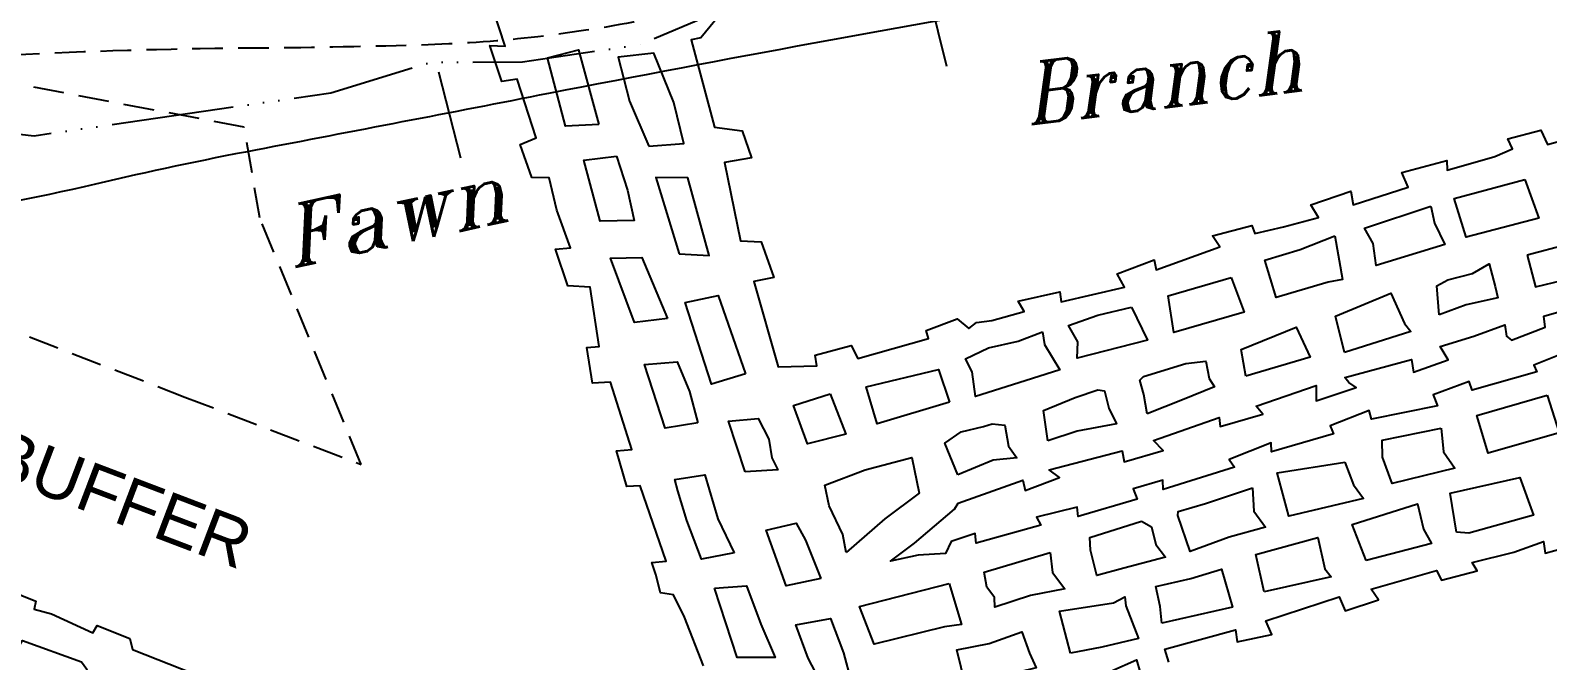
# Model space of a CAD drawing. Header units: inches. Extents: x 10131215 to 10153225, y 3476725 to 3491422.
# Drawn here: x 10144621 to 10145862, y 3486584 to 3487099 of the extents above; entities that cross this region are included whole.
import ezdxf
from ezdxf.enums import TextEntityAlignment as Align

# ---------------------------------------------------------------- set-up
doc = ezdxf.new("R2010")
doc.units = ezdxf.units.IN
doc.header["$LTSCALE"] = 100
doc.header["$MEASUREMENT"] = 0
for name, pattern in [('DASHED2', [0.375, 0.25, -0.125]), ('HIDDEN', [0.375, 0.25, -0.125]), ('STREAM', [1.5, 1, -0.125, 0, -0.125, 0, -0.125, 0, -0.125])]:
    doc.linetypes.add(name, pattern=pattern)
doc.layers.get('0').update_dxf_attribs({"color": 60, "linetype": 'CONTINUOUS'})
for name, color, linetype in [('BUFFER ZONE-200', 200, 'HIDDEN'), ('ELEVATIONS-UPEER MASON-CONTOURS', 175, 'CONTINUOUS'), ('MINE WORKINGS-ADJACENT-GREGORY COAL-6690', 251, 'CONTINUOUS'), ('RAILROADS', 30, 'CONTINUOUS'), ('ROADS', 34, 'DASHED2'), ('WATER-SURFACE', 140, 'STREAM')]:
    doc.layers.add(name, color=color, linetype=linetype)
doc.styles.add('BUFFER LABELS', font='ARIAL.TTF', dxfattribs={"height": 40})
doc.styles.add('ROMANT', font='ROMANT.SHX', dxfattribs={"width": 2063.613351, "height": 165.089068})

# ---------------------------------------------------------------- blocks, each defined once
blk = doc.blocks.new('RRTIC')
blk.add_line((0, -36.2), (0, 36.2))

msp = doc.modelspace()

# ---------------------------------------------------------------- linework, layer by layer
at = {"layer": 'BUFFER ZONE-200'}
for points in [[(10142909.5, 3487504.4), (10143012, 3487471.4), (10143124.6, 3487429.9), (10143331.8, 3487349.4), (10143491.4, 3487287), (10143648.9, 3487227.8), (10143979, 3487094.7), (10144305.6, 3486970.1), (10144747.7, 3486799.5), (10144891.8, 3486744.4)], [(10144796.1, 3487019.9), (10144612.5, 3487054.8), (10144330.2, 3487119.5), (10143987.8, 3487197.3), (10143943.1, 3487213.8)], [(10144891.8, 3486744.4), (10144808.9, 3486945.8), (10144796.1, 3487019.9)]]:
    msp.add_lwpolyline(points, dxfattribs=at)
at = {"layer": 'ELEVATIONS-UPEER MASON-CONTOURS', "const_width": 5}
for points in [[(10135978.9, 3483263.2, 0), (10135880.2, 3483248.3, 0.000547)], [(10136147.8, 3483288.5, 0.000001), (10135988.5, 3483264.7, 0.000023)]]:
    msp.add_lwpolyline(points, format="xyb", dxfattribs=at)
at = {"layer": 'MINE WORKINGS-ADJACENT-GREGORY COAL-6690', "flags": 128}
for points in [[(10145171.7, 3486579.8), (10145156, 3486619.8), (10145147.2, 3486637.9), (10145136.6, 3486639.5), (10145132.7, 3486654.5), (10145129.3, 3486664.2), (10145141, 3486665.5), (10145119.9, 3486726.9), (10145108.9, 3486726.4), (10145100.4, 3486755.5), (10145113.1, 3486756.6), (10145095.5, 3486811.7), (10145080.8, 3486810.7), (10145076.2, 3486840), (10145086.4, 3486840.9), (10145079, 3486889.3), (10145060.8, 3486890.4), (10145050.7, 3486920.3), (10145062.9, 3486921.3), (10145051.8, 3486952.2), (10145045.4, 3486978.5), (10145031.2, 3486978.8), (10145021.9, 3487005.9), (10145034.8, 3487011.2), (10145019.2, 3487059.2), (10145006.9, 3487057.2), (10144996.9, 3487086.7), (10145009.5, 3487086.2), (10144999.3, 3487116.8)], [(10145190.9, 3487119.1), (10145169.4, 3487092.9), (10145161.7, 3487091.3), (10145180.6, 3487020), (10145203.3, 3487017), (10145210.9, 3486994.8), (10145188.8, 3486991), (10145201.9, 3486927.2), (10145218.8, 3486926.3), (10145229.1, 3486897.2), (10145212.9, 3486893.8), (10145232.8, 3486824.1), (10145264.4, 3486824.9), (10145262.9, 3486833.6), (10145292.5, 3486841.5), (10145297.8, 3486831.1), (10145355.5, 3486847.4), (10145353.7, 3486853.9), (10145379.1, 3486863.4), (10145388.6, 3486855.5), (10145394.8, 3486860.5), (10145407.3, 3486862.1), (10145433.8, 3486869.3), (10145428.8, 3486877.9), (10145463, 3486885.4), (10145464, 3486877.2), (10145515.8, 3486889.2), (10145510, 3486900.2), (10145540.1, 3486911.5), (10145541.8, 3486903.4), (10145593.8, 3486922.3), (10145587.7, 3486931.2), (10145620, 3486939.7), (10145622.3, 3486933.1), (10145645.9, 3486938.5), (10145674.4, 3486946.2), (10145668.3, 3486956.4), (10145700.9, 3486967.7), (10145702.9, 3486956.6), (10145747.7, 3486970.8), (10145742.6, 3486983), (10145779.5, 3486992.8), (10145779.7, 3486984.7), (10145818.7, 3486995.9), (10145833, 3487002.1), (10145829.4, 3487010.4), (10145856.2, 3487017.6), (10145861.8, 3487005.8), (10145914, 3487020.3)], [(10145881.9, 3486838), (10145850.5, 3486825.6), (10145853, 3486820.2), (10145800, 3486805), (10145797.7, 3486812.3), (10145768.3, 3486801.4), (10145771.8, 3486792.3), (10145717.8, 3486781.5), (10145715.9, 3486788.5), (10145684.1, 3486776.1), (10145686.7, 3486769.4), (10145636, 3486754.6), (10145635.8, 3486762), (10145601.5, 3486748.4), (10145605.7, 3486742.1), (10145547.4, 3486724.1), (10145547.1, 3486731.7), (10145523, 3486724.6), (10145526.3, 3486716), (10145478, 3486702), (10145477.2, 3486709.5), (10145443.9, 3486701.4), (10145447.4, 3486694.7), (10145394.6, 3486680.1), (10145393.7, 3486687.9), (10145374.1, 3486681.6), (10145369.4, 3486671.7), (10145347.3, 3486670.4), (10145324.5, 3486665.3), (10145344.2, 3486680.1), (10145376.8, 3486707.8), (10145379.9, 3486712.7), (10145432.7, 3486731.6), (10145434.7, 3486723.2), (10145462.6, 3486733.7), (10145454.2, 3486740), (10145513.9, 3486755.5), (10145515.6, 3486746.5), (10145547.5, 3486755.7), (10145539.6, 3486763.9), (10145593.3, 3486782.8), (10145594.2, 3486775.4), (10145629, 3486785.6), (10145623.6, 3486792), (10145672.5, 3486809), (10145672.5, 3486796.3), (10145705.3, 3486807.3), (10145699.4, 3486811.4), (10145695.9, 3486815.4), (10145750.4, 3486830.1), (10145752.1, 3486819.9), (10145780.6, 3486829.9), (10145773.9, 3486840.7), (10145801.4, 3486849.3), (10145826.9, 3486858.5), (10145828.1, 3486849.1), (10145832.2, 3486845.9), (10145859.9, 3486856.7), (10145858.7, 3486865.5), (10145928.8, 3486885.6)], [(10145379.7, 3486735.9), (10145368.9, 3486761.9), (10145382.2, 3486771.2)], [(10145382.2, 3486771.2), (10145400.6, 3486775.3), (10145407.6, 3486777.7), (10145417.9, 3486776.6), (10145421.1, 3486759.4), (10145427.9, 3486749.8), (10145408.6, 3486748), (10145379.7, 3486735.9)], [(10145552.2, 3486583), (10145548.9, 3486593.5), (10145606.6, 3486609.3), (10145608, 3486599.6), (10145636.3, 3486605.4), (10145631.5, 3486616.7), (10145691.5, 3486636.2), (10145696.3, 3486624.9), (10145723.5, 3486633.8), (10145717.6, 3486642.6), (10145770.9, 3486657.8), (10145775, 3486650), (10145804.2, 3486657.6), (10145800.1, 3486664.3), (10145834.1, 3486672.8), (10145858.4, 3486681.4), (10145859.7, 3486672), (10145883.5, 3486678.5)], [(10145368.8, 3486611.8), (10145311.1, 3486597.7), (10145299.3, 3486628.4), (10145372.4, 3486647.1)], [(10145372.4, 3486647.1), (10145382.6, 3486613.6), (10145368.8, 3486611.8)], [(10144602.9, 3486642), (10144625.8, 3486632.7), (10144624.4, 3486626.1), (10144638.7, 3486622.4), (10144672.3, 3486606.9), (10144676, 3486612.8), (10144702.7, 3486602.2), (10144704.9, 3486593.2), (10144755.3, 3486573.3)], [(10145504.7, 3486575.6), (10145525.7, 3486584.8), (10145528.8, 3486574.4)]]:
    msp.add_lwpolyline(points, dxfattribs=at)
for points in [[(10145086.1, 3487022.2), (10145058.8, 3487020.8), (10145044, 3487076.6), (10145069.5, 3487083.2)], [(10145126.9, 3487004.4), (10145155.7, 3487006.7), (10145147.3, 3487040.2), (10145131.1, 3487080.4), (10145101.8, 3487077.2), (10145111.2, 3487041.2)], [(10145100.5, 3486996.3), (10145109.6, 3486968.5), (10145115, 3486943.7), (10145087.3, 3486943.1), (10145073.9, 3486993.1)], [(10145151.7, 3486916.4), (10145176.3, 3486915.2), (10145158.8, 3486978.5), (10145132.8, 3486978.9)], [(10145843.3, 3486977.2), (10145854.5, 3486945.6), (10145795.2, 3486930.2), (10145785.3, 3486961.8)], [(10145766.3, 3486955.4), (10145769.4, 3486941.5), (10145777.7, 3486924.1), (10145721.7, 3486906.9), (10145719.2, 3486924.8), (10145712.1, 3486937.5)], [(10145687.8, 3486931.1), (10145694.1, 3486895.4), (10145682.3, 3486893.2), (10145640, 3486880.9), (10145630.5, 3486911.4), (10145659.5, 3486920.1)], [(10145845.1, 3486915.5), (10145851.8, 3486889.4), (10145919.8, 3486905.9), (10145911.1, 3486932.8)], [(10145142.1, 3486863.7), (10145115.3, 3486860.5), (10145095.6, 3486913), (10145121.2, 3486913.4)], [(10145773.2, 3486866.6), (10145771.1, 3486890.3), (10145780.3, 3486895.2), (10145800.4, 3486900.5), (10145814, 3486908.3), (10145818.9, 3486889.7), (10145821.1, 3486880.5), (10145795.2, 3486874.8)], [(10145603.2, 3486897), (10145613.6, 3486868.7), (10145556.2, 3486852.1), (10145551.6, 3486882.1)], [(10145206.1, 3486818.4), (10145178.1, 3486810.1), (10145156.6, 3486876.8), (10145183.6, 3486882.4)], [(10145695.7, 3486835.8), (10145688.4, 3486865.6), (10145733.5, 3486884.4), (10145744.7, 3486859.5), (10145749.9, 3486853)], [(10145521.5, 3486872.8), (10145534.8, 3486846), (10145477.3, 3486831.2), (10145477.7, 3486844.6), (10145470.1, 3486857.9), (10145494.1, 3486866.5)], [(10145615.2, 3486816.5), (10145611.3, 3486838.4), (10145656.1, 3486856.6), (10145667.8, 3486832.1)], [(10145448.9, 3486852.7), (10145450.5, 3486842.3), (10145462.9, 3486821.6), (10145429.5, 3486811.2), (10145394, 3486799.8), (10145391.4, 3486820.1), (10145385.9, 3486830.8), (10145404.7, 3486839.6), (10145428.9, 3486845.1)], [(10145166.9, 3486778.5), (10145140.2, 3486774), (10145123.3, 3486826), (10145150, 3486828.2), (10145160.3, 3486804)], [(10145372.7, 3486795.2), (10145313.6, 3486777.5), (10145304.7, 3486807.7), (10145363.8, 3486821.9)], [(10145534.5, 3486785.8), (10145531.8, 3486801.6), (10145528.5, 3486813.4), (10145531.3, 3486816.3), (10145566, 3486826.8), (10145582.3, 3486828.7), (10145585.2, 3486814.6), (10145589.5, 3486807.8), (10145563.3, 3486797.3)], [(10145453.2, 3486763.8), (10145449.7, 3486788.5), (10145475.4, 3486799.1), (10145494.1, 3486805.3), (10145499.4, 3486804.6), (10145503, 3486790.4), (10145509.2, 3486777.6), (10145477.2, 3486771.6)], [(10145275.3, 3486802.1), (10145287.9, 3486769.1), (10145256.8, 3486761.3), (10145245.3, 3486792.7)], [(10145861.5, 3486801), (10145871.3, 3486770.2), (10145813.1, 3486753.6), (10145803.8, 3486784.5)], [(10145205.6, 3486738.3), (10145192, 3486779.8), (10145216.4, 3486781.9), (10145225.1, 3486765), (10145227.4, 3486749.9), (10145232.3, 3486740)], [(10145774.9, 3486774.1), (10145776.7, 3486754.6), (10145786, 3486741.5), (10145734.6, 3486728.8), (10145726.9, 3486750.4), (10145726.4, 3486764.2)], [(10145288.4, 3486672.6), (10145285.5, 3486687.3), (10145274.4, 3486710.5), (10145270.8, 3486727.6), (10145303.8, 3486740), (10145342.1, 3486750.1), (10145347.9, 3486720.9), (10145320, 3486700)], [(10145696.1, 3486746.4), (10145703, 3486727.9), (10145711.2, 3486716.7), (10145650.1, 3486702.3), (10145640.8, 3486737.5)], [(10145196.8, 3486672.2), (10145170, 3486667), (10145158, 3486698.6), (10145150.8, 3486722.8), (10145148.3, 3486732.1), (10145172.8, 3486736), (10145183.5, 3486699.9)], [(10145787.2, 3486689.1), (10145782.1, 3486720.9), (10145839.1, 3486733.7), (10145850.3, 3486702.9), (10145797.5, 3486688.2)], [(10145620.6, 3486725.2), (10145621.5, 3486706.4), (10145631.2, 3486693.1), (10145601.5, 3486685.1), (10145569.5, 3486673.2), (10145559.5, 3486702.7), (10145559.8, 3486705.9), (10145582.1, 3486712.6)], [(10145713.4, 3486665.9), (10145701.9, 3486695.4), (10145755.3, 3486712.2), (10145760.2, 3486691.5), (10145767, 3486679.9)], [(10145267.7, 3486651.3), (10145239.2, 3486645.3), (10145223, 3486690.7), (10145247.4, 3486696.4), (10145255, 3486682.7)], [(10145529.9, 3486698.2), (10145538, 3486693.4), (10145541.5, 3486679.1), (10145549.5, 3486668.7), (10145515.3, 3486659.8), (10145493.3, 3486653.8), (10145488, 3486674.3), (10145487.6, 3486684.8)], [(10145630.1, 3486640.4), (10145623.2, 3486670.9), (10145674, 3486684.8), (10145679.6, 3486659.1), (10145684.9, 3486652.5)], [(10145455, 3486672.6), (10145456.9, 3486656.1), (10145467.2, 3486642.8), (10145438.9, 3486637.4), (10145409.8, 3486627.9), (10145409.5, 3486635.8), (10145403.2, 3486644.2), (10145401.2, 3486656.4)], [(10145546.4, 3486614.9), (10145545.1, 3486628.5), (10145541.5, 3486644.6), (10145570, 3486651.4), (10145595.2, 3486659), (10145604.3, 3486627.9)], [(10145180.7, 3486643.5), (10145206.8, 3486645.2), (10145218.6, 3486613.9), (10145230.2, 3486586.6), (10145199.1, 3486586.7)], [(10145471.6, 3486590.4), (10145462.7, 3486624.6), (10145507, 3486631.5), (10145516.2, 3486636.4), (10145516.9, 3486628.9), (10145527.4, 3486602.2), (10145497.2, 3486595.1)], [(10145269, 3486563.8), (10145257.3, 3486586.1), (10145247.2, 3486613.3), (10145275.6, 3486618.5), (10145286, 3486590.6), (10145292.3, 3486567.1)], [(10145385.8, 3486564.1), (10145378.7, 3486592.9), (10145405.2, 3486598.3), (10145432, 3486607.6), (10145438.2, 3486590.4), (10145443.6, 3486578.4)], [(10144663, 3486583.3), (10144667.4, 3486577.1), (10144655.3, 3486551.4), (10144600.5, 3486575.4), (10144615, 3486600.6)]]:
    msp.add_lwpolyline(points, close=True, dxfattribs=at)
at = {"layer": 'RAILROADS', "flags": 128}
msp.add_lwpolyline([(10148074.5, 3486919, 0.103463), (10147850.3, 3487126.7, 0.117732), (10147647, 3487191, 0.075684), (10147408.9, 3487172.1, 0.010446), (10147203.9, 3487119.5, 0.000886), (10147136, 3487100.4, -0.08652), (10146905.3, 3487076.5, -0.008068), (10146469.6, 3487114, -0.029042), (10146341.5, 3487134.7, 0.059499), (10146070.9, 3487161.6, 0.001622), (10145757.4, 3487154.4, 0.035938), (10145479.3, 3487127.1, 0.005635), (10145044.9, 3487047.4, -0.001055), (10144805.3, 3487001.2, 0.010691), (10144674.6, 3486973.4, -0.048957), (10144368.4, 3486932.4, -0.005685), (10144233, 3486929.1, -0.08839), (10143986, 3486970, -0.007013), (10143740.1, 3487061, 0.030246), (10143438.4, 3487132.2, -0.013633), (10143137.7, 3487192.7, -0.023386), (10142874.2, 3487266.4, -0.037976), (10142540.8, 3487386.1)], format="xyb", dxfattribs=at)
at = {"layer": 'ROADS', "flags": 128}
msp.add_lwpolyline([(10147921.7, 3487228.9, -0.052248), (10147769.2, 3487233.8, -0.00487), (10147671.8, 3487248.3, 0.029064), (10147566.8, 3487258.6, 0.036796), (10147476, 3487255.6, 0.048323), (10147318.8, 3487223.2, 0.017862), (10147161.6, 3487168.3, -0.017304), (10147092.6, 3487144.1, -0.1295), (10146948, 3487137.6, 0.010511), (10146854.8, 3487155.7, 0.027009), (10146695.8, 3487174.4, -0.000314), (10146496.1, 3487187.2, -0.050521), (10146333.7, 3487214.2, -0.005201), (10146277.9, 3487230.1, 0.055123), (10146178.6, 3487247.8, 0.040984), (10146123.9, 3487247, 0.023684), (10146001, 3487229.1, -0.001388), (10145873.8, 3487204.7, -0.033819), (10145786.2, 3487194.2, -0.013702), (10145638.6, 3487190.7, 0.039167), (10145462.7, 3487177.6, 0.009263), (10145395.3, 3487165.9, 0.008881), (10145314.9, 3487148.9, -0.006303), (10145125.3, 3487107.9, -0.041715), (10144946.5, 3487087.2, -0.006071), (10144807.8, 3487084.5, 0.009809), (10144617.5, 3487079.4, 0.005338), (10144510.8, 3487073.2, 0.004625), (10144402.1, 3487064.8, -0.000212), (10144333.8, 3487058.9, -0.041385), (10144192.2, 3487058.5, 0.004108), (10144122.6, 3487063.5, -0.048369), (10143986.7, 3487085.5, -0.000669), (10143932.1, 3487099.9, -0.061607), (10143841.3, 3487136.5, 0.010843), (10143751.9, 3487183.5, 0.120389), (10143669.6, 3487202.1, 0.049935), (10143599.4, 3487193.9, -0.060636), (10143499.3, 3487184.3, -0.066986), (10143388.4, 3487202.1, 0.00875), (10143242, 3487243.6, -0.008133), (10143050.1, 3487297.6, -0.004885), (10142917.5, 3487338.7, -0.041415), (10142818.7, 3487379.7, -0.079673), (10142771.9, 3487414.2, -0.086698)], format="xyb", dxfattribs=at)
at = {"layer": 'WATER-SURFACE', "flags": 128}
msp.add_lwpolyline([(10140475.9, 3489094.7), (10140523.5, 3489054.6), (10140538.6, 3489027.2), (10140570.2, 3488914.8), (10140636.5, 3488839.7), (10140743.7, 3488807.5), (10140856.6, 3488770.4), (10140939.3, 3488683.3), (10140973.2, 3488661.1), (10141002.9, 3488637.1), (10141088.2, 3488465.3), (10141134.4, 3488402.3), (10141177.4, 3488369.6), (10141289.1, 3488312.5), (10141409.5, 3488234.9), (10141605.4, 3488082.4), (10141723, 3487959.9), (10141770.8, 3487921.8), (10141836.3, 3487847.6), (10141886.9, 3487774.3), (10141934.9, 3487741.2), (10141969.2, 3487729.1), (10142114.5, 3487730.1), (10142163.2, 3487707), (10142230.3, 3487657.7), (10142322.3, 3487606.9), (10142385.9, 3487582.9), (10142480.4, 3487572), (10142522.8, 3487529.3), (10142550, 3487482.5), (10142575.3, 3487405.8), (10142594, 3487384.6), (10142642.7, 3487361.5), (10142672.3, 3487354.7), (10142687.6, 3487358.7), (10142765.5, 3487404), (10142791, 3487412.4), (10142821, 3487410.6), (10142956.4, 3487332), (10142986.6, 3487335.1), (10143028.1, 3487357.6), (10143068, 3487355.1), (10143175.9, 3487318.4), (10143324, 3487284.1), (10143416.6, 3487243.3), (10143501.5, 3487238), (10143618.7, 3487270.8), (10143713.8, 3487269.9), (10143816.7, 3487233.5), (10143923.1, 3487171.7), (10143987, 3487152.7), (10144051.5, 3487143.7), (10144100.5, 3487125.6), (10144210.3, 3487118.8), (10144250.5, 3487121.3), (10144311.9, 3487142.6), (10144386.7, 3487137.9), (10144420.4, 3487115.8), (10144520, 3487024.4), (10144624.4, 3487012.9), (10144867, 3487048), (10144948.7, 3487073), (10145023.8, 3487073.3), (10145119.8, 3487087.4), (10145171.3, 3487109.2), (10145208.4, 3487142), (10145225.5, 3487176), (10145284.1, 3487232.5), (10145309.9, 3487245.9), (10145386, 3487261.3), (10145536.3, 3487261.9), (10145602.1, 3487272.9), (10145721.8, 3487265.5), (10145817.6, 3487274.5), (10145917.6, 3487273.3), (10146043.6, 3487285.6), (10146165.5, 3487313.1), (10146276.2, 3487321.2), (10146564.9, 3487293.3), (10146692.5, 3487250.3), (10146876.5, 3487228.8), (10146960.1, 3487203.6), (10147019.6, 3487194.9), (10147110.4, 3487204.3), (10147335.7, 3487285.5), (10147406.5, 3487296.1), (10147539, 3487333), (10147619.2, 3487333), (10147732.7, 3487305.9), (10147812.5, 3487300.9), (10147863.3, 3487312.8), (10147901.5, 3487337.1)], dxfattribs=at)

# ---------------------------------------------------------------- block references
at = {"layer": 'RAILROADS', "xscale": 1.000028516851045, "yscale": 1.000028516851045, "zscale": 1.000028516851045}
for p, rotation in [((10145361.7, 3487104.9), 193.9233344357034), ((10144964.2, 3487029.7), 14.28175379810618)]:
    msp.add_blockref('RRTIC', p, dxfattribs=dict(at, rotation=rotation))

# ---------------------------------------------------------------- texts
at = {"layer": 'BUFFER ZONE-200', "style": 'BUFFER LABELS'}
msp.add_text("200' BUFFER", height=40.001, rotation=339.1974, dxfattribs=at).set_placement((10144639, 3486738), align=Align.MIDDLE)
at = {"layer": 'WATER-SURFACE', "style": 'ROMANT', "oblique": 15, "width": 0.866244}
msp.add_text('Branch', height=50, rotation=7.1976, dxfattribs=at).set_placement((10145436.3, 3487021.8))
at = {"layer": 'WATER-SURFACE', "style": 'ROMANT', "oblique": 15}
msp.add_text('Fawn', height=50, rotation=12.3564, dxfattribs=at).set_placement((10144833.9, 3486904.8))

doc.saveas('drawing.dxf')
